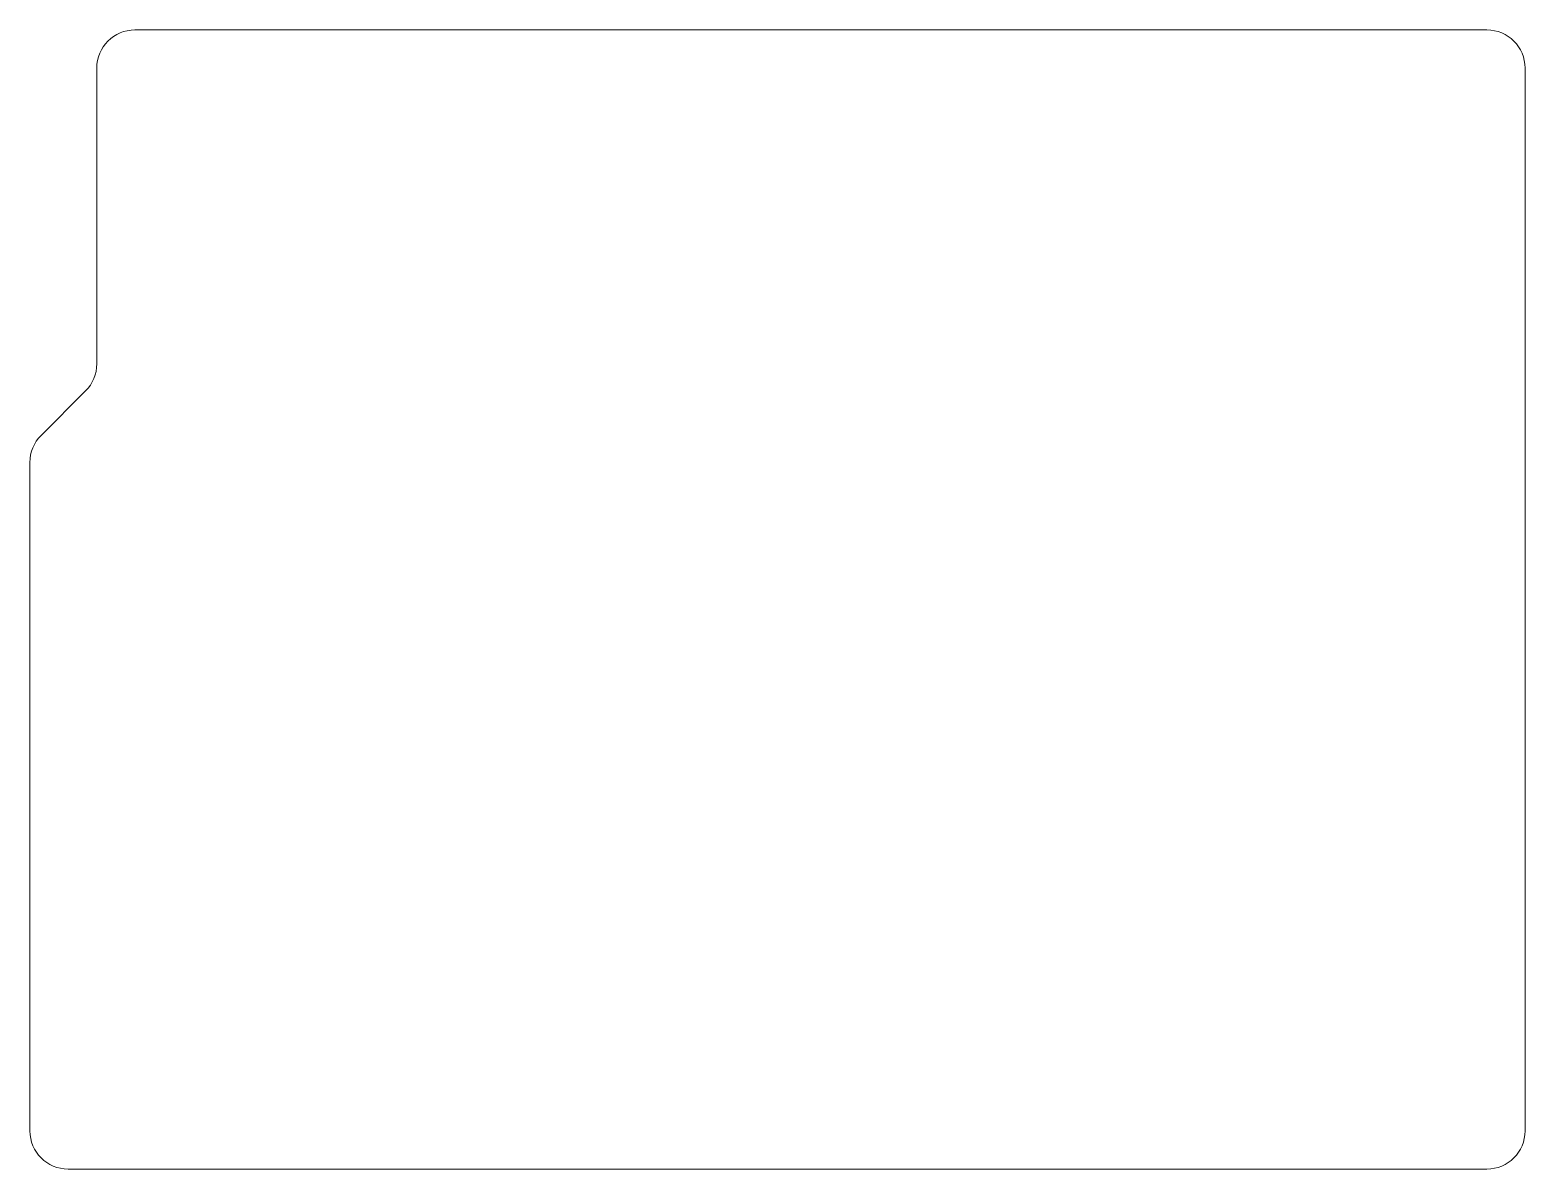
# Model space of a CAD drawing. Header units: millimetres. Extents: x -3.5 to 74.8, y -29.8 to 29.8.
import ezdxf

# ---------------------------------------------------------------- set-up
doc = ezdxf.new("R2010")
doc.units = ezdxf.units.MM
doc.layers.add('const', color=3, linetype='Continuous', lineweight=0, true_color=0x00ff00)

msp = doc.modelspace()

# ---------------------------------------------------------------- linework, layer by layer
at = {"layer": 'const'}
for p, q in [((2, 29.8), (72.75, 29.8)), ((0, 27.8), (0, 12.328)), ((74.75, 27.8), (74.75, -27.8)), ((-2.914, 8.586), (-0.586, 10.914)), ((-3.5, 7.172), (-3.5, -27.8)), ((-1.5, -29.8), (72.75, -29.8))]:
    msp.add_line(p, q, dxfattribs=at)
for centre, start, end in [((2, 27.8), 90, 180), ((72.75, 27.8), 0, 90), ((-2, 12.328), 315, 0), ((-1.5, 7.172), 135, 180), ((-1.5, -27.8), 180, 270), ((72.75, -27.8), 270, 0)]:
    msp.add_arc(centre, 2, start, end, dxfattribs=at)

doc.saveas('drawing.dxf')
